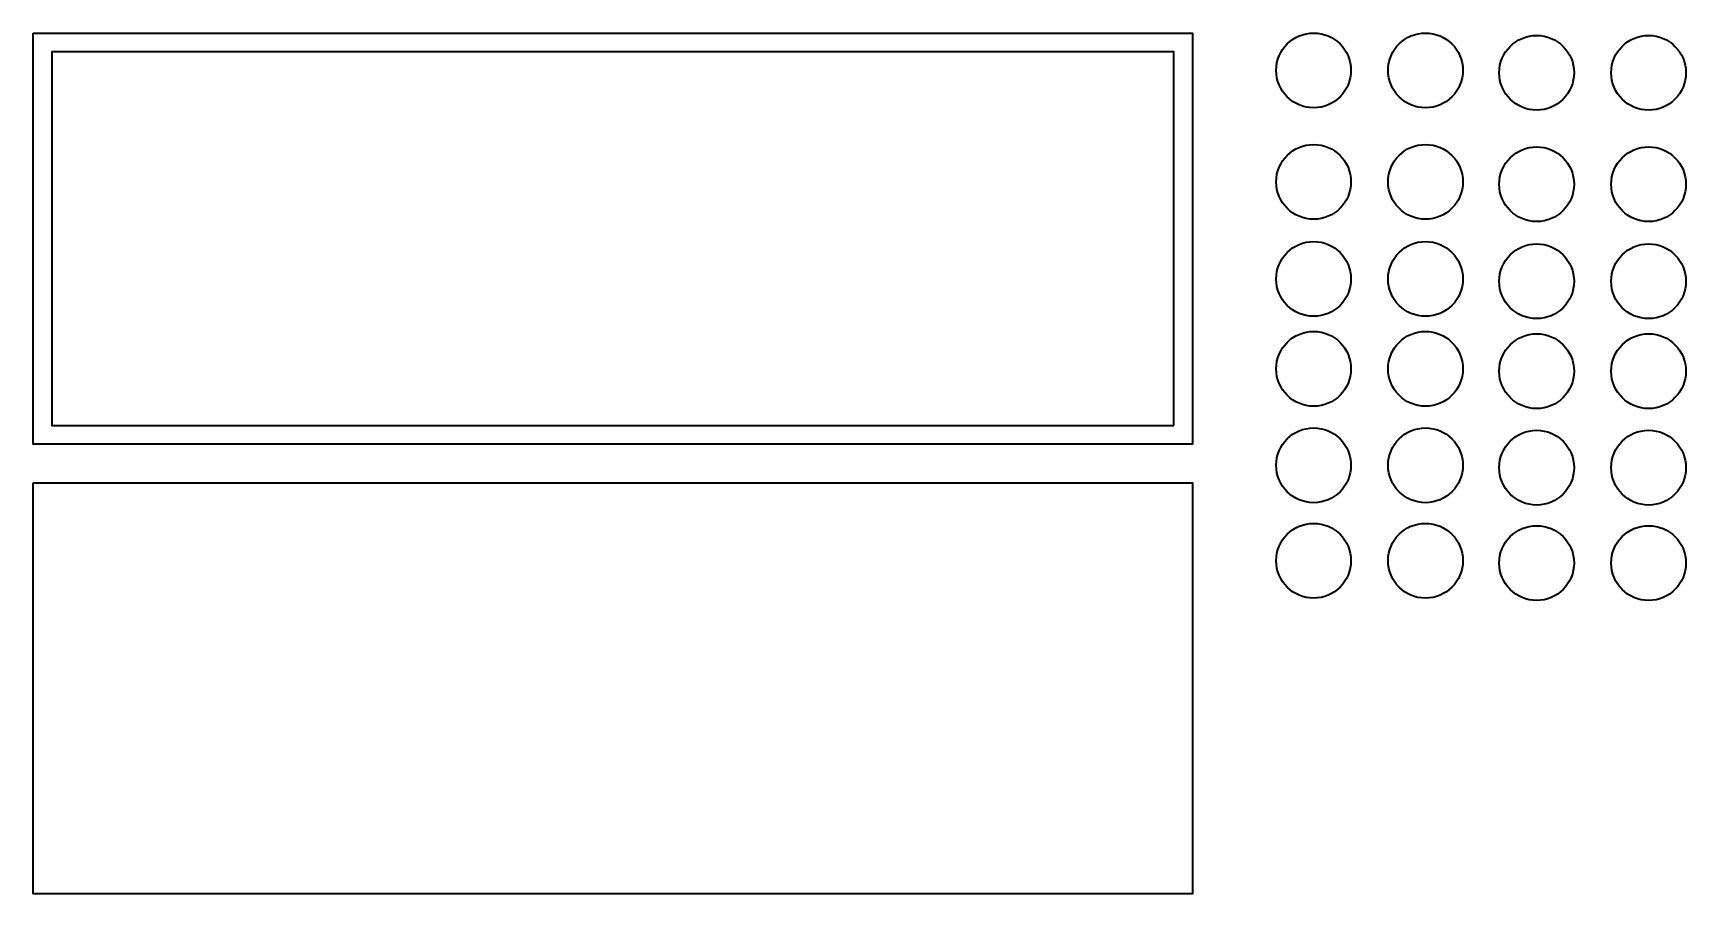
# Model space of a CAD drawing. Header units: millimetres. Extents: x -32 to 422, y -637 to -57.
# Drawn here: x -30.3 to 411.5, y -637.3 to -407 of the extents above; entities that cross this region are included whole.
import ezdxf

# ---------------------------------------------------------------- set-up
doc = ezdxf.new("R2010")
doc.units = ezdxf.units.MM
doc.header["$MEASUREMENT"] = 0
doc.layers.add('cut laag', color=7, linetype='Continuous', lineweight=0)

msp = doc.modelspace()

# ---------------------------------------------------------------- linework, layer by layer
at = {"layer": 'cut laag', "color": 18, "lineweight": 35, "true_color": 0x000000}
for centre in [(312, -417), (341.92, -417), (371.63, -417.63), (401.55, -417.63), (312, -446.81), (341.92, -446.81), (371.63, -447.44), (401.55, -447.44), (312, -472.78), (341.92, -472.78), (371.63, -473.41), (401.55, -473.41), (312, -496.83), (341.92, -496.83), (371.63, -497.46), (401.55, -497.46), (312, -522.64), (341.92, -522.64), (371.63, -523.27), (401.55, -523.27), (312, -548.17), (341.92, -548.17), (371.63, -548.8), (401.55, -548.8)]:
    msp.add_circle(centre, 10, dxfattribs=at)
at = {"layer": 'cut laag', "color": 250, "lineweight": 35, "true_color": 0x1d1d1b}
for points in [[(-30.33, -407), (-30.33, -407), (-30.33, -517), (-30.33, -517), (-30.33, -517), (279.67, -517), (279.67, -517), (279.67, -517), (279.67, -407), (279.67, -407), (279.67, -407), (-30.33, -407), (-30.33, -407)], [(274.67, -512), (274.67, -512), (-25.33, -512), (-25.33, -512), (-25.33, -512), (-25.33, -412), (-25.33, -412), (-25.33, -412), (274.67, -412), (274.67, -412), (274.67, -412), (274.67, -512), (274.67, -512)], [(-30.33, -527.32), (-30.33, -527.32), (-30.33, -637.32), (-30.33, -637.32), (-30.33, -637.32), (279.67, -637.32), (279.67, -637.32), (279.67, -637.32), (279.67, -527.32), (279.67, -527.32), (279.67, -527.32), (-30.33, -527.32), (-30.33, -527.32)]]:
    msp.add_open_spline(points, degree=3, knots=[0, 0, 0, 0, 1, 1, 1, 2, 2, 2, 3, 3, 3, 4, 4, 4, 4], dxfattribs=at)

doc.saveas('drawing.dxf')
